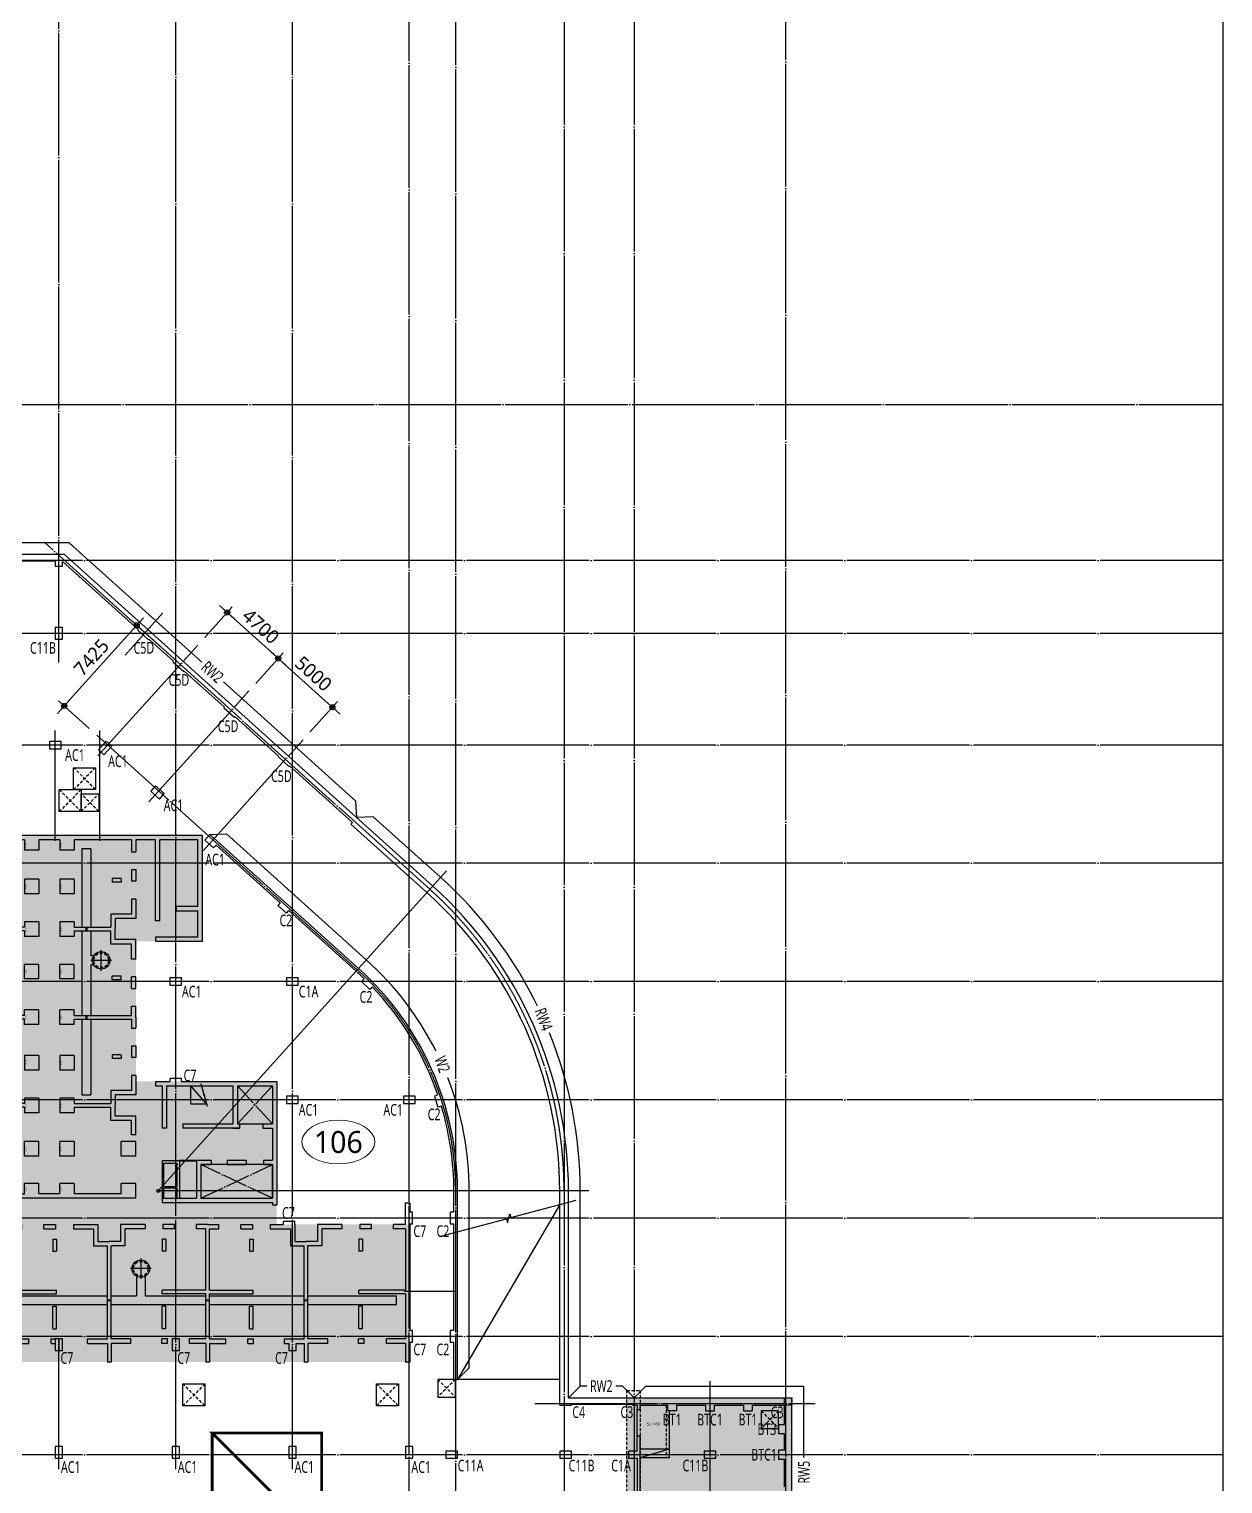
# Model space of a CAD drawing. Header units: millimetres. Extents: x 327808 to 2562540, y -728300 to 402793.
# Drawn here: x 1526759 to 1608530, y -603751 to -504115 of the extents above; entities that cross this region are included whole.
import ezdxf
from ezdxf.enums import TextEntityAlignment as Align
from ezdxf.xclip import XClip

# ---------------------------------------------------------------- set-up
doc = ezdxf.new("R2010")
doc.units = ezdxf.units.MM
doc.header["$LTSCALE"] = 140
doc.header["$XCLIPFRAME"] = 0
for name, pattern in [('XS-지하주차장$0$CEN', [62, 60, -1, 0, -1]), ('XS-지하주차장$0$DDOT', [14, 12, -1, 0, -1]), ('XS-지하주차장$0$HID', [2.3, 1.5, -0.8])]:
    doc.linetypes.add(name, pattern=pattern)
doc.layers.get('Defpoints').update_dxf_attribs({"color": 145})
for name, color, linetype in [('252', 252, 'Continuous'), ('254', 254, 'Continuous'), ('CEN-P', 14, 'Continuous'), ('DIM', 7, 'Continuous'), ('LEADER', 7, 'Continuous'), ('NAME-C', 1, 'Continuous'), ('NAME-W', 2, 'Continuous'), ('XS-지하주차장$0$252', 252, 'Continuous'), ('XS-지하주차장$0$C3', 145, 'Continuous'), ('XS-지하주차장$0$CEN-P', 14, 'XS-지하주차장$0$CEN'), ('XS-지하주차장$0$COL', 2, 'Continuous'), ('XS-지하주차장$0$EL4', 4, 'Continuous'), ('XS-지하주차장$0$EL7', 7, 'Continuous'), ('XS-지하주차장$0$FP-CORE', 8, 'Continuous'), ('XS-지하주차장$0$OPEN', 9, 'XS-지하주차장$0$DDOT'), ('XS-지하주차장$0$RAMP', 7, 'Continuous'), ('XS-지하주차장$0$STEEL', 9, 'Continuous'), ('XS-지하주차장$0$W1', 2, 'Continuous'), ('XS-지하주차장$0$W2', 9, 'Continuous'), ('XS-지하주차장$0$기초꺽임', 4, 'XS-지하주차장$0$HID'), ('XS-지하주차장$0$집수정', 21, 'Continuous'), ('XS-지하주차장$0$집수정-영구', 1, 'Continuous'), ('XS-지하주차장$0$집수정-우수', 6, 'Continuous'), ('XS-지하주차장$0$집수정-주동', 21, 'Continuous'), ('XS-지하주차장$0$트렌치-주동', 21, 'Continuous')]:
    doc.layers.add(name, color=color, linetype=linetype)
doc.layers.add('TEXT', color=3, linetype='Continuous', lineweight=9)
doc.layers.add('XS-지하주차장$0$DEFPOINT', color=144, linetype='Continuous', plot=False)
doc.styles.add('XS-지하주차장$0$맑은고딕', font='malgun.ttf')
doc.styles.add('맑은고딕', font='malgun.ttf')
doc.dimstyles.new('DIM_350', dxfattribs={"dimscale": 350, "dimtxt": 2.7, "dimasz": 1, "dimexe": 1.5, "dimexo": 2, "dimgap": 1, "dimtad": 1, "dimdec": 0, "dimzin": 0, "dimdsep": 46, "dimtxsty": '맑은고딕', "dimblk1": 'DIMDOT', "dimblk2": 'DIMDOT', "dimsah": 1, "dimcen": 0.09, "dimdle": 2, "dimclrd": 7, "dimclre": 7, "dimclrt": 3, "dimadec": 0, "dimazin": 0, "dimtfac": 1, "dimtdec": 0, "dimtix": 1, "dimtmove": 2, "dimatfit": 3, "dimldrblk": 'DIMDOT', "dimfxl": 2, "dimtolj": 1, "dimtzin": 0, "dimarcsym": 0})

# ---------------------------------------------------------------- blocks, each defined once
blk = doc.blocks.new('XS-지하주차장$0$집수정-주동')
at = {"layer": 'XS-지하주차장$0$집수정-주동'}
for p, q in [((707, 0), (-707, 0)), ((0, 707), (0, -707))]:
    blk.add_line(p, q, dxfattribs=at)
blk.add_circle((0, 0), 600, dxfattribs=at)
at = {"layer": 'XS-지하주차장$0$집수정-주동', "linetype": 'XS-지하주차장$0$HID'}
blk.add_circle((0, 0), 500, dxfattribs=at)
blk = doc.blocks.new('XS-지하주차장$0$B2-6')
at = {"layer": 'XS-지하주차장$0$EL7'}
for p, q in [((19735, 16050), (19735, 17620)), ((22535, 17675), (22535, 16485)), ((22535, 15165), (22535, 14075))]:
    blk.add_line(p, q, dxfattribs=at)
at = {"layer": 'XS-지하주차장$0$FP-CORE'}
for p, q in [((18368, 13755), (17135, 12680)), ((18368, 12680), (18368, 13755)), ((18368, 12680), (17135, 12680))]:
    blk.add_line(p, q, dxfattribs=at)
blk.add_lwpolyline([(16979, 13383), (17727, 13584), (17739, 13540), (17764, 13640), (17775, 13596), (18524, 13797)], dxfattribs=at)
at = {"layer": 'XS-지하주차장$0$OPEN'}
for p, q in [((19735, 18275), (17135, 15875)), ((17135, 18275), (19735, 15875)), ((24835, 18275), (22535, 13375)), ((24835, 13375), (22535, 18275))]:
    blk.add_line(p, q, dxfattribs=at)
at = {"layer": 'XS-지하주차장$0$STEEL'}
for p, q in [((22235, 11910), (22235, 13075)), ((22265, 11910), (22265, 13075)), ((22265, 11910), (22235, 11910))]:
    blk.add_line(p, q, dxfattribs=at)
at = {"layer": 'XS-지하주차장$0$W1'}
for p, q in [((25145, 27680), (25800, 27680)), ((25145, 27380), (25145, 27680)), ((26635, 27380), (25145, 27380)), ((26600, 27680), (33900, 27680)), ((26635, 27380), (26635, 26565)), ((26935, 27380), (26935, 26565)), ((26935, 27380), (31130, 27380)), ((31130, 27380), (31130, 24200)), ((31380, 27380), (31380, 24200)), ((31380, 27380), (34475, 27380)), ((34475, 27380), (34475, 26080)), ((34700, 27680), (36060, 27680)), ((34775, 27380), (34775, 26080)), ((34775, 27380), (36060, 27380)), ((36060, 27680), (36060, 27380)), ((26935, 26565), (26635, 26565)), ((34775, 26080), (34475, 26080)), ((26935, 25055), (26635, 25055)), ((26635, 25055), (26635, 24255)), ((26935, 25055), (26935, 24255)), ((26635, 24255), (26935, 24255)), ((27635, 24450), (28465, 24450)), ((27635, 24450), (27635, 24200)), ((27635, 24200), (28465, 24200)), ((28465, 24450), (28465, 24200)), ((31380, 24200), (31130, 24200)), ((33775, 24450), (32240, 24450)), ((32240, 24450), (32240, 24200)), ((33775, 24200), (32240, 24200)), ((33775, 24450), (33775, 24200)), ((34475, 24570), (34475, 24170)), ((34775, 24570), (34475, 24570)), ((34775, 24170), (34475, 24170)), ((34775, 24570), (34775, 24170)), ((26635, 23035), (26935, 23035)), ((26635, 23035), (26635, 21355)), ((26935, 23035), (26935, 21655)), ((34475, 22060), (34475, 20705)), ((34775, 22060), (34475, 22060)), ((34775, 22060), (34775, 20705)), ((26635, 21355), (27795, 21355)), ((26935, 21655), (28095, 21655)), ((27795, 21355), (27795, 20580)), ((28095, 21655), (28095, 20705)), ((27795, 19805), (27795, 20580)), ((34475, 20705), (28095, 20705)), ((34475, 20455), (28095, 20455)), ((28095, 19505), (28095, 20455)), ((34475, 19100), (34475, 20455)), ((34775, 20705), (36060, 20705)), ((34775, 19900), (34775, 20455)), ((34775, 20455), (36060, 20455)), ((36060, 20705), (36060, 20455)), ((26635, 19805), (27795, 19805)), ((26635, 18125), (26635, 19005)), ((26935, 18125), (26935, 19505)), ((26935, 19505), (28095, 19505)), ((34775, 19100), (34475, 19100)), ((34775, 19100), (34775, 19400)), ((16835, 18575), (25285, 18575)), ((16835, 12050), (16835, 18575)), ((17135, 15875), (17135, 18275)), ((17135, 18275), (19735, 18275)), ((19735, 17620), (19735, 18275)), ((20035, 18275), (22235, 18275)), ((20035, 17620), (20035, 18275)), ((22235, 17675), (22235, 18275)), ((22535, 18275), (24835, 18275)), ((22535, 17675), (22535, 18275)), ((24835, 13375), (24835, 18275)), ((25135, 10725), (25135, 18275)), ((25135, 18275), (25285, 18275)), ((25285, 18275), (25285, 18575)), ((26635, 18125), (26935, 18125)), ((19735, 17620), (20035, 17620)), ((22235, 17675), (22535, 17675)), ((27635, 16960), (28465, 16960)), ((27635, 16710), (27635, 16960)), ((28465, 16710), (28465, 16960)), ((31130, 13965), (31130, 16960)), ((31380, 16960), (31130, 16960)), ((31380, 13965), (31380, 16960)), ((33775, 16960), (32240, 16960)), ((32240, 16710), (32240, 16960)), ((33775, 16710), (33775, 16960)), ((34475, 16590), (34475, 16990)), ((34775, 16990), (34475, 16990)), ((34775, 16590), (34775, 16990)), ((19735, 15875), (19735, 16050)), ((20035, 16050), (19735, 16050)), ((20035, 16050), (20035, 12135)), ((20035, 15575), (20035, 16050)), ((22235, 15165), (22235, 16485)), ((22235, 16485), (22535, 16485)), ((22535, 15165), (22535, 16485)), ((26635, 16905), (26935, 16905)), ((26635, 16105), (26635, 16905)), ((26935, 16105), (26635, 16105)), ((26935, 16105), (26935, 16905)), ((27635, 16710), (28465, 16710)), ((33775, 16710), (32240, 16710)), ((34775, 16590), (34475, 16590)), ((17135, 15875), (19735, 15875)), ((17135, 11025), (17135, 15575)), ((17135, 15575), (19735, 15575)), ((19735, 12135), (19735, 15575)), ((22235, 15165), (22535, 15165)), ((34775, 15080), (34475, 15080)), ((34475, 13965), (34475, 15080)), ((34775, 13965), (34775, 15080)), ((22235, 13075), (22235, 14075)), ((22235, 14075), (22535, 14075)), ((22535, 13375), (22535, 14075)), ((26935, 14595), (26635, 14595)), ((26635, 13840), (26635, 14595)), ((26935, 13965), (26935, 14595)), ((31130, 13965), (26935, 13965)), ((34475, 13965), (31380, 13965)), ((34775, 13965), (36060, 13965)), ((36060, 13965), (36060, 13715)), ((7250, 13475), (0, 13475)), ((0, 13475), (0, 0)), ((300, 13175), (300, 10575)), ((4850, 13175), (300, 13175)), ((4850, 13175), (4850, 11685)), ((6950, 13175), (5150, 13175)), ((5150, 11685), (5150, 13175)), ((6950, 13175), (6950, 10275)), ((7250, 13475), (7250, 10275)), ((22235, 13075), (24835, 13075)), ((22535, 13375), (24835, 13375)), ((24835, 10725), (24835, 13075)), ((26635, 13840), (26635, 13085)), ((26935, 13085), (26635, 13085)), ((31130, 13715), (26935, 13715)), ((26935, 13715), (26935, 13085)), ((31130, 13715), (31130, 10720)), ((34475, 13715), (31380, 13715)), ((31380, 13715), (31380, 10720)), ((34475, 13715), (34475, 12600)), ((34775, 13715), (34775, 12600)), ((34775, 13715), (36060, 13715)), ((19735, 12135), (20035, 12135)), ((34775, 12600), (34475, 12600)), ((4850, 11685), (5150, 11685)), ((16835, 10275), (16835, 11250)), ((17135, 11025), (20035, 11025)), ((20035, 11025), (20035, 10725)), ((26935, 11575), (26635, 11575)), ((26635, 11575), (26635, 10775)), ((26935, 11575), (26935, 10775)), ((27635, 10970), (28465, 10970)), ((27635, 10970), (27635, 10720)), ((28465, 10970), (28465, 10720)), ((33775, 10970), (32240, 10970)), ((32240, 10970), (32240, 10720)), ((33775, 10970), (33775, 10720)), ((34475, 11090), (34475, 10690)), ((34775, 11090), (34475, 11090)), ((34775, 11090), (34775, 10690)), ((5840, 10575), (300, 10575)), ((5840, 10275), (300, 10275)), ((300, 10275), (300, 8925)), ((5840, 10575), (5840, 10275)), ((6950, 10275), (7250, 10275)), ((16835, 10275), (17135, 10275)), ((17135, 10275), (17135, 10725)), ((17135, 10725), (20035, 10725)), ((24835, 10725), (25135, 10725)), ((26635, 10775), (26935, 10775)), ((27635, 10720), (28465, 10720)), ((31380, 10720), (31130, 10720)), ((33775, 10720), (32240, 10720)), ((34775, 10690), (34475, 10690)), ((26635, 9555), (26935, 9555)), ((26635, 9555), (26635, 7875)), ((26935, 9555), (26935, 8175)), ((300, 8925), (1115, 8925)), ((300, 8625), (1115, 8625)), ((300, 8625), (300, 4705)), ((1115, 8625), (1115, 8925)), ((2325, 8625), (2325, 8925)), ((2325, 8925), (3125, 8925)), ((2325, 8625), (3125, 8625)), ((3125, 8925), (3125, 8625)), ((4345, 8925), (4345, 8625)), ((4345, 8925), (5675, 8925)), ((4345, 8625), (5375, 8625)), ((5375, 8625), (5375, 7205)), ((5675, 8925), (5675, 7505)), ((8455, 8925), (7125, 8925)), ((7125, 8925), (7125, 7505)), ((8455, 8625), (7425, 8625)), ((7425, 8625), (7425, 7205)), ((8455, 8925), (8455, 8625)), ((9675, 8925), (9675, 8625)), ((10475, 8925), (9675, 8925)), ((10475, 8625), (9675, 8625)), ((10475, 8625), (10475, 8925)), ((11685, 8625), (11685, 8925)), ((12440, 8925), (11685, 8925)), ((12315, 8625), (11685, 8625)), ((12315, 4705), (12315, 8625)), ((12440, 8925), (13195, 8925)), ((12565, 4705), (12565, 8625)), ((12565, 8625), (13195, 8625)), ((13195, 8625), (13195, 8925)), ((14405, 8625), (14405, 8925)), ((14405, 8925), (15205, 8925)), ((14405, 8625), (15205, 8625)), ((15205, 8925), (15205, 8625)), ((16425, 8925), (16425, 8625)), ((16425, 8925), (17755, 8925)), ((16425, 8625), (17455, 8625)), ((17455, 8625), (17455, 7205)), ((17755, 8925), (17755, 7505)), ((20500, 8925), (19205, 8925)), ((19205, 8925), (19205, 7505)), ((20500, 8625), (19505, 8625)), ((19505, 8625), (19505, 7205)), ((20500, 8925), (20500, 8625)), ((21950, 8925), (20950, 8925)), ((20950, 8925), (20950, 7925)), ((21950, 8925), (21950, 7925)), ((24835, 8925), (23835, 8925)), ((23835, 8925), (23835, 7925)), ((24835, 8925), (24835, 0)), ((26935, 8175), (28095, 8175)), ((28095, 8175), (28095, 7225)), ((34475, 8580), (34475, 7225)), ((34775, 8580), (34475, 8580)), ((34775, 8580), (34775, 7225)), ((2930, 7925), (2930, 7295)), ((2930, 7925), (3180, 7925)), ((2930, 7295), (3180, 7295)), ((3180, 7925), (3180, 7295)), ((5375, 7205), (6275, 7205)), ((5675, 7505), (6400, 7505)), ((6275, 4705), (6275, 7205)), ((7125, 7505), (6400, 7505)), ((6525, 4705), (6525, 7205)), ((7425, 7205), (6525, 7205)), ((9620, 7925), (9620, 7295)), ((9870, 7925), (9620, 7925)), ((9870, 7295), (9620, 7295)), ((9870, 7925), (9870, 7295)), ((15010, 7925), (15010, 7295)), ((15010, 7925), (15260, 7925)), ((15010, 7295), (15260, 7295)), ((15260, 7925), (15260, 7295)), ((17455, 7205), (18355, 7205)), ((17755, 7505), (18480, 7505)), ((18355, 4705), (18355, 7205)), ((19205, 7505), (18480, 7505)), ((19505, 7205), (18605, 7205)), ((18605, 4705), (18605, 7205)), ((21950, 7925), (20950, 7925)), ((24535, 7925), (23835, 7925)), ((24535, 7925), (24535, 4705)), ((26635, 7875), (27795, 7875)), ((27795, 7875), (27795, 7100)), ((27795, 6325), (27795, 7100)), ((34475, 7225), (28095, 7225)), ((34475, 6975), (28095, 6975)), ((28095, 6025), (28095, 6975)), ((34475, 5620), (34475, 6975)), ((34775, 7225), (36060, 7225)), ((34775, 5620), (34775, 6975)), ((34775, 6975), (36060, 6975)), ((36060, 7225), (36060, 6975)), ((26635, 4645), (26635, 6325)), ((26635, 6325), (27795, 6325)), ((26935, 4645), (26935, 6025)), ((26935, 6025), (28095, 6025)), ((34775, 5620), (34475, 5620)), ((300, 4705), (1000, 4705)), ((1000, 4705), (1000, 3705)), ((2980, 4705), (3980, 4705)), ((2980, 4705), (2980, 3705)), ((3980, 4705), (3980, 3705)), ((5900, 4705), (6275, 4705)), ((5900, 4705), (5900, 3705)), ((6525, 4705), (6900, 4705)), ((6900, 4705), (6900, 3705)), ((9820, 4705), (8820, 4705)), ((8820, 4705), (8820, 3705)), ((9820, 4705), (9820, 3705)), ((12315, 4705), (11940, 4705)), ((11940, 4705), (11940, 3705)), ((12940, 4705), (12565, 4705)), ((12940, 4705), (12940, 3705)), ((15060, 4705), (16060, 4705)), ((15060, 4705), (15060, 3705)), ((16060, 4705), (16060, 3705)), ((17980, 4705), (18355, 4705)), ((17980, 4705), (17980, 3705)), ((18605, 4705), (18980, 4705)), ((18980, 4705), (18980, 3705)), ((20950, 4705), (21950, 4705)), ((20950, 4705), (20950, 3705)), ((21950, 4705), (21950, 3705)), ((23835, 4705), (24535, 4705)), ((23835, 4705), (23835, 3705)), ((26635, 4645), (26935, 4645)), ((300, 3705), (300, 2285)), ((300, 3705), (1000, 3705)), ((2980, 3705), (3980, 3705)), ((5900, 3705), (6900, 3705)), ((9820, 3705), (8820, 3705)), ((12940, 3705), (11940, 3705)), ((15060, 3705), (16060, 3705)), ((17980, 3705), (18980, 3705)), ((21950, 3705), (20950, 3705)), ((24535, 3705), (23835, 3705)), ((24535, 3705), (24535, 2285)), ((26635, 3425), (26935, 3425)), ((26635, 2625), (26635, 3425)), ((26935, 2625), (26935, 3425)), ((27635, 3480), (28465, 3480)), ((27635, 3230), (27635, 3480)), ((27635, 3230), (28465, 3230)), ((28465, 3230), (28465, 3480)), ((31130, 300), (31130, 3480)), ((31380, 3480), (31130, 3480)), ((31380, 300), (31380, 3480)), ((33775, 3480), (32240, 3480)), ((32240, 3230), (32240, 3480)), ((33775, 3230), (32240, 3230)), ((33775, 3230), (33775, 3480)), ((34475, 3110), (34475, 3400)), ((34775, 3110), (34475, 3110)), ((34775, 3110), (34775, 3400)), ((300, 2285), (1000, 2285)), ((1000, 2285), (1000, 1285)), ((2980, 2285), (3980, 2285)), ((2980, 2285), (2980, 1285)), ((3980, 2285), (3980, 1285)), ((5900, 2285), (6900, 2285)), ((5900, 2285), (5900, 1285)), ((6900, 2285), (6900, 1285)), ((9820, 2285), (8820, 2285)), ((8820, 2285), (8820, 1285)), ((9820, 2285), (9820, 1285)), ((12940, 2285), (11940, 2285)), ((11940, 2285), (11940, 1285)), ((12940, 2285), (12940, 1285)), ((15060, 2285), (16060, 2285)), ((15060, 2285), (15060, 1285)), ((16060, 2285), (16060, 1285)), ((17980, 2285), (18980, 2285)), ((17980, 2285), (17980, 1285)), ((18980, 2285), (18980, 1285)), ((21950, 2285), (20950, 2285)), ((20950, 2285), (20950, 1285)), ((21950, 2285), (21950, 1285)), ((23835, 2285), (23835, 1285)), ((24535, 2285), (23835, 2285)), ((26935, 2625), (26635, 2625)), ((300, 1285), (300, 0)), ((300, 1285), (1000, 1285)), ((2980, 1285), (3980, 1285)), ((5900, 1285), (6275, 1285)), ((6275, 1285), (6275, 0)), ((6525, 1285), (6525, 0)), ((6525, 1285), (6900, 1285)), ((9820, 1285), (8820, 1285)), ((12315, 1285), (11940, 1285)), ((12315, 1285), (12315, 0)), ((12565, 1285), (12565, 0)), ((12940, 1285), (12565, 1285)), ((15060, 1285), (16060, 1285)), ((17980, 1285), (18355, 1285)), ((18355, 1285), (18355, 0)), ((18605, 1285), (18605, 0)), ((18605, 1285), (18980, 1285)), ((21950, 1285), (20950, 1285)), ((24535, 1285), (23835, 1285)), ((24535, 0), (24535, 1285)), ((26935, 1115), (26635, 1115)), ((26635, 0), (26635, 1115)), ((26935, 300), (26935, 1115)), ((34775, 1600), (34475, 1600)), ((34475, 300), (34475, 1600)), ((34775, 300), (34775, 1600)), ((0, 0), (300, 0)), ((26935, 300), (31130, 300)), ((31380, 300), (34475, 300)), ((34775, 300), (36060, 300)), ((36060, 0), (36060, 300)), ((6275, 0), (6525, 0)), ((12565, 0), (12315, 0)), ((18355, 0), (18605, 0)), ((24835, 0), (24535, 0)), ((26635, 0), (33750, 0)), ((34550, 0), (36060, 0))]:
    blk.add_line(p, q, dxfattribs=at)
at = {"layer": 'XS-지하주차장$0$W2'}
for p, q in [((22250, 11910), (24835, 11910)), ((22250, 10740), (22250, 11910)), ((22440, 11720), (24040, 11720)), ((22440, 10830), (22440, 11720)), ((24040, 10830), (24040, 11720)), ((24130, 11720), (24835, 11720)), ((24130, 10830), (24130, 11720)), ((24835, 10740), (22250, 10740)), ((24040, 10830), (22440, 10830)), ((24835, 10830), (24130, 10830))]:
    blk.add_line(p, q, dxfattribs=at)
at = {"layer": 'XS-지하주차장$0$트렌치-주동'}
for p, q in [((31510, 20705), (31510, 26780)), ((32110, 26780), (31510, 26780)), ((32110, 20705), (32110, 26780)), ((31510, 13965), (31510, 20455)), ((32110, 13965), (32110, 20455)), ((31510, 9560), (31510, 13715)), ((32110, 7225), (32110, 13715)), ((30180, 9560), (31510, 9560)), ((30180, 8960), (31510, 8960)), ((31510, 7225), (31510, 8960)), ((31510, 900), (31510, 6975)), ((32110, 900), (32110, 6975)), ((8245, 6025), (8245, 5830)), ((8845, 6025), (8845, 5830)), ((900, 5830), (6275, 5830)), ((900, 5830), (900, 5230)), ((900, 5230), (6275, 5230)), ((6525, 5830), (8245, 5830)), ((6525, 5230), (12315, 5230)), ((8845, 5830), (12315, 5830)), ((12565, 5830), (17755, 5830)), ((12565, 5230), (17755, 5230)), ((17755, 5230), (17755, 5830)), ((32110, 900), (31510, 900))]:
    blk.add_line(p, q, dxfattribs=at)
at = {"layer": 'XS-지하주차장$0$트렌치-주동', "linetype": 'XS-지하주차장$0$HID'}
for p, q in [((31785, 20455), (31785, 20705)), ((31835, 20455), (31835, 20705)), ((31785, 13715), (31785, 13965)), ((31835, 13715), (31835, 13965)), ((31785, 6975), (31785, 7225)), ((31835, 6975), (31835, 7225)), ((6275, 5555), (6525, 5555)), ((6275, 5505), (6525, 5505)), ((12315, 5555), (12565, 5555)), ((12315, 5505), (12565, 5505))]:
    blk.add_line(p, q, dxfattribs=at)
at = {"layer": 'XS-지하주차장$0$집수정-주동', "rotation": 90}
blk.add_blockref('XS-지하주차장$0$집수정-주동', (29660, 9260), dxfattribs=at)
at = {"layer": 'XS-지하주차장$0$집수정-주동'}
blk.add_blockref('XS-지하주차장$0$집수정-주동', (8545, 6545), dxfattribs=at)
at = {"layer": 'XS-지하주차장$0$DEFPOINT', "color": 2, "style": 'XS-지하주차장$0$맑은고딕', "width": 0.8}
for p in [(21450, 8025), (24235, 8025), (650, 3805), (3480, 3805), (6400, 3805), (9320, 3805), (12440, 3805), (15560, 3805), (18480, 3805), (21450, 3805), (24185, 3805), (650, 1385), (3480, 1385), (6400, 1385), (9320, 1385), (12440, 1385), (15508, 1385), (18480, 1385), (21450, 1385), (24185, 1385)]:
    blk.add_text('1000X1000', height=50, dxfattribs=at).set_placement(p, align=Align.MIDDLE_CENTER)
blk = doc.blocks.new('XS-지하주차장$0$집수정-1.2x1.2')
at = {"layer": 'XS-지하주차장$0$집수정'}
for p, q in [((0, 0), (0, 1200)), ((0, 1200), (1200, 1200)), ((1200, 1200), (1200, 0)), ((1200, 0), (0, 0))]:
    blk.add_line(p, q, dxfattribs=at)
at = {"layer": 'XS-지하주차장$0$집수정', "linetype": 'XS-지하주차장$0$HID'}
for p, q in [((0, 0), (1200, 1200)), ((0, 1200), (1200, 0))]:
    blk.add_line(p, q, dxfattribs=at)
blk = doc.blocks.new('XS-지하주차장$0$집수정-1.5x1.5-영구')
at = {"layer": 'XS-지하주차장$0$집수정-영구', "linetype": 'XS-지하주차장$0$HID'}
for p, q in [((1500, 0), (0, 1500)), ((0, 0), (1500, 1500))]:
    blk.add_line(p, q, dxfattribs=at)
at = {"layer": 'XS-지하주차장$0$집수정-영구'}
blk.add_lwpolyline([(0, 0), (0, 1500), (1500, 1500), (1500, 0)], close=True, dxfattribs=at)
blk = doc.blocks.new('XS-지하주차장')
at = {"layer": 'XS-지하주차장$0$252'}
for points in [[(269365, 129950), (269460, 129950), (269365, 129550), (269460, 129550)], [(269565, 129550), (269365, 129550), (269565, 126330), (269365, 126330)]]:
    blk.add_solid(points, dxfattribs=at)
at = {"layer": 'XS-지하주차장$0$C3', "linetype": 'XS-지하주차장$0$HID', "ltscale": 0.5}
blk.add_lwpolyline([(277460, 130450), (277960, 130450), (277960, 129950), (277460, 129950)], close=True, dxfattribs=at)
at = {"layer": 'XS-지하주차장$0$CEN-P'}
for p, q in [((227760, 180800), (227760, 243390)), ((235760, 125550), (235760, 243390)), ((243760, 125550), (243760, 243390)), ((251760, 48390), (251760, 243390)), ((254940, 117560), (254940, 243390)), ((262365, 243390), (262365, 117560)), ((267165, 243390), (267165, 117925)), ((277560, 117925), (277560, 243390)), ((180215, 198475), (307490, 198475)), ((253167, 165274), (226776, 189037)), ((307490, 187800), (202760, 187800)), ((232290, 181314), (234866, 184175)), ((307490, 182800), (83510, 182800)), ((230437, 174403), (237279, 182002)), ((233930, 171259), (240772, 178857)), ((248199, 159757), (230353, 175825)), ((237646, 167913), (244487, 175512)), ((307490, 175150), (83510, 175150)), ((307490, 167050), (184860, 167050)), ((307490, 158950), (83510, 158950)), ((307490, 150850), (83510, 150850)), ((307490, 142750), (83510, 142750)), ((251430, 137750), (254940, 137750)), ((307490, 134650), (83510, 134650)), ((227760, 125550), (227760, 134390)), ((272360, 117925), (272360, 131575)), ((260365, 130050), (279560, 130050)), ((307490, 126550), (83510, 126550))]:
    blk.add_line(p, q, dxfattribs=at)
at = {"layer": 'XS-지하주차장$0$CEN-P', "color": 181}
for p, q in [((227510, 168590), (227510, 176150)), ((230560, 168590), (230560, 176150))]:
    blk.add_line(p, q, dxfattribs=at)
at = {"layer": 'XS-지하주차장$0$CEN-P'}
for radius in [27800, 20375]:
    blk.add_arc((234565, 144615), radius, 0, 48, dxfattribs=at)
at = {"layer": 'XS-지하주차장$0$COL'}
for p, q in [((228154, 188200), (204010, 188200)), ((227510, 187750), (220010, 187750)), ((227510, 187750), (227510, 187400)), ((227510, 187400), (228010, 187400)), ((233189, 183060), (228010, 187724)), ((228010, 187400), (228010, 187724)), ((253368, 165497), (228154, 188200)), ((233189, 183060), (233156, 183023)), ((233156, 183023), (233899, 182354)), ((233933, 182391), (233899, 182354)), ((235603, 180888), (233933, 182391)), ((235603, 180888), (235569, 180850)), ((235569, 180850), (236312, 180181)), ((236346, 180218), (236312, 180181)), ((239095, 177743), (236346, 180218)), ((239095, 177743), (239062, 177705)), ((239062, 177705), (239805, 177036)), ((239838, 177073), (239805, 177036)), ((242811, 174397), (239838, 177073)), ((242811, 174397), (242778, 174360)), ((242778, 174360), (243521, 173691)), ((243554, 173728), (243521, 173691)), ((247864, 169847), (243554, 173728)), ((247764, 169735), (247864, 169847)), ((252966, 165051), (247764, 169735)), ((238101, 169017), (237767, 168645)), ((237767, 168645), (238361, 168110)), ((248282, 159849), (238101, 169017)), ((238361, 168110), (238528, 168295)), ((242913, 164348), (238528, 168295)), ((248115, 159664), (243507, 163812)), ((248671, 159144), (248493, 158968)), ((248493, 158968), (249056, 158399)), ((249234, 158575), (249056, 158399)), ((253717, 151191), (253479, 151115)), ((253479, 151115), (253724, 150353)), ((253962, 150430), (253724, 150353)), ((254815, 143150), (254815, 144615)), ((255065, 131700), (255065, 144715)), ((262065, 129950), (262065, 144615)), ((262665, 130450), (262665, 144615)), ((251990, 143150), (251790, 143150)), ((251990, 142350), (251990, 143150)), ((254815, 143150), (254565, 143150)), ((254565, 143150), (254565, 142350)), ((251790, 142350), (251990, 142350)), ((254565, 142350), (254815, 142350)), ((254815, 135050), (254815, 142350)), ((251990, 135050), (251790, 135050)), ((251990, 134250), (251990, 135050)), ((254815, 135050), (254565, 135050)), ((254565, 135050), (254565, 134250)), ((228010, 134475), (227510, 134475)), ((227510, 134175), (227510, 133675)), ((227510, 133675), (228010, 133675)), ((228010, 133675), (228010, 134475)), ((243510, 134175), (243510, 133675)), ((243510, 133675), (244010, 133675)), ((244010, 133675), (244010, 134175)), ((251790, 134250), (251990, 134250)), ((254565, 134250), (254815, 134250)), ((254815, 131700), (254815, 134250)), ((254815, 131700), (255065, 131700)), ((262065, 129950), (262865, 129950)), ((262665, 130450), (277960, 130450)), ((262865, 130000), (267065, 130000)), ((262865, 129950), (262865, 130000)), ((267065, 130000), (267065, 129950)), ((267065, 129950), (267365, 129950)), ((267365, 129950), (267365, 129650)), ((267365, 129650), (267565, 129650)), ((267565, 129950), (269460, 129950)), ((267565, 129650), (267565, 129950)), ((269460, 129550), (269460, 129950)), ((270060, 129550), (269460, 129550)), ((270060, 129950), (272060, 129950)), ((270060, 129950), (270060, 129550)), ((272060, 129950), (272060, 129550)), ((272060, 129550), (272660, 129550)), ((272660, 129950), (274660, 129950)), ((272660, 129550), (272660, 129950)), ((274660, 129950), (274660, 129550)), ((274660, 129550), (275260, 129550)), ((275260, 129950), (277460, 129950)), ((275260, 129550), (275260, 129950)), ((277460, 128600), (277460, 129950)), ((277960, 118800), (277960, 130450)), ((277060, 128600), (277060, 128000)), ((277460, 128600), (277060, 128600)), ((267365, 127840), (267565, 127840)), ((267365, 126800), (267365, 127840)), ((267565, 119100), (267565, 127840)), ((277060, 128000), (277460, 128000)), ((277460, 126850), (277460, 128000)), ((267365, 126800), (266765, 126800)), ((266765, 126800), (266765, 126300)), ((277060, 126850), (277060, 126250)), ((277460, 126850), (277060, 126850)), ((266765, 126300), (267365, 126300)), ((267365, 126300), (267365, 119300)), ((277060, 126250), (277460, 126250)), ((277460, 124350), (277460, 126250))]:
    blk.add_line(p, q, dxfattribs=at)
for points in [[(228010, 183200), (227510, 183200), (227510, 182400), (228010, 182400)], [(227110, 175400), (227110, 174900), (227910, 174900), (227910, 175400)], [(231376, 175072), (231004, 175407), (230469, 174812), (230840, 174478)], [(234385, 172362), (234051, 171991), (234645, 171455), (234980, 171827)], [(235360, 159200), (235360, 158700), (236160, 158700), (236160, 159200)], [(243360, 159200), (243360, 158700), (244160, 158700), (244160, 159200)], [(243360, 151100), (243360, 150600), (244160, 150600), (244160, 151100)], [(251360, 151100), (251360, 150600), (252160, 150600), (252160, 151100)], [(236010, 134475), (235510, 134475), (235510, 133675), (236010, 133675)], [(228010, 127100), (227510, 127100), (227510, 126300), (228010, 126300)], [(236010, 127100), (235510, 127100), (235510, 126300), (236010, 126300)], [(244010, 127100), (243510, 127100), (243510, 126300), (244010, 126300)], [(252010, 127100), (251510, 127100), (251510, 126300), (252010, 126300)], [(254265, 126800), (254265, 126300), (255065, 126300), (255065, 126800)], [(262065, 126800), (262065, 126300), (262865, 126300), (262865, 126800)], [(271960, 126800), (271960, 126300), (272760, 126300), (272760, 126800)]]:
    blk.add_lwpolyline(points, close=True, dxfattribs=at)
for points in [[(242913, 164348), (242746, 164162), (243340, 163627), (243507, 163812)], [(236160, 152115), (236160, 152315), (235360, 152315), (235360, 152115)], [(243915, 142315), (243915, 142515), (243115, 142515), (243115, 142315)]]:
    blk.add_lwpolyline(points, dxfattribs=at)
for radius, start, end in [(28100, 0, 48), (27500, 0, 48), (20250, 45.84503, 48), (20500, 0, 48), (20250, 18.95092, 43.58135), (20250, 0, 16.68723)]:
    blk.add_arc((234565, 144615), radius, start, end, dxfattribs=at)
at = {"layer": 'XS-지하주차장$0$DEFPOINT'}
for p, q in [((234565, 144615), (254304, 166538)), ((264065, 144615), (234565, 144615))]:
    blk.add_line(p, q, dxfattribs=at)
blk.add_lwpolyline([(83510, 48390), (83510, 243390), (307490, 243390), (307490, 48390)], close=True, dxfattribs=at)
blk.add_circle((234565, 144615), 100, dxfattribs=at)
at = {"layer": 'XS-지하주차장$0$EL4'}
for p, q in [((267365, 127840), (267365, 129650)), ((269565, 129550), (269565, 126330)), ((269565, 126930), (267565, 126930)), ((269565, 126930), (267565, 126330)), ((269565, 126330), (267565, 126330))]:
    blk.add_line(p, q, dxfattribs=at)
at = {"layer": 'XS-지하주차장$0$EL4', "linetype": 'XS-지하주차장$0$HID'}
blk.add_line((269365, 129950), (269365, 126330), dxfattribs=at)
at = {"layer": 'XS-지하주차장$0$RAMP'}
for p in [(262065, 143688), (262065, 131700)]:
    blk.add_line(p, (255065, 131700), dxfattribs=at)
blk.add_lwpolyline([(253929, 141508), (258420, 142711), (258490, 142450), (258640, 143050), (258710, 142789), (263201, 143992)], dxfattribs=at)
at = {"layer": 'XS-지하주차장$0$기초꺽임'}
blk.add_lwpolyline([(267565, 130950), (267565, 119100), (275995, 119100), (275995, 118200), (266665, 118200), (266665, 130950), (267565, 130950)], dxfattribs=at)
at = {"layer": 'XS-지하주차장$0$집수정-우수', "linetype": 'XS-지하주차장$0$HID'}
for p, q in [((230265, 173600), (228765, 172100)), ((230265, 172100), (228765, 173600)), ((237760, 131400), (236260, 129900)), ((237760, 129900), (236260, 131400))]:
    blk.add_line(p, q, dxfattribs=at)
at = {"layer": 'XS-지하주차장$0$집수정-우수'}
for points in [[(230265, 172100), (228765, 172100), (228765, 173600), (230265, 173600)], [(237760, 129900), (236260, 129900), (236260, 131400), (237760, 131400)]]:
    blk.add_lwpolyline(points, close=True, dxfattribs=at)
at = {"layer": 'XS-지하주차장$0$W1', "rotation": 270}
blk.add_blockref('XS-지하주차장$0$B2-6', (224110, 168950), dxfattribs=at)
at = {"layer": 'XS-지하주차장$0$집수정', "rotation": 90.00000000000001}
blk.add_blockref('XS-지하주차장$0$집수정-1.2x1.2', (230485, 170600), dxfattribs=at)
at = {"layer": 'XS-지하주차장$0$집수정', "xscale": -1, "rotation": 90}
for p in [(254915, 131700), (277060, 129550)]:
    blk.add_blockref('XS-지하주차장$0$집수정-1.2x1.2', p, dxfattribs=at)
at = {"layer": 'XS-지하주차장$0$집수정-영구', "rotation": 180}
blk.add_blockref('XS-지하주차장$0$집수정-1.5x1.5-영구', (229285, 172100), dxfattribs=at)
at = {"layer": 'XS-지하주차장$0$집수정-영구'}
blk.add_blockref('XS-지하주차장$0$집수정-1.5x1.5-영구', (249515, 129900), dxfattribs=at)
at = {"layer": 'XS-지하주차장$0$DEFPOINT', "color": 2, "style": 'XS-지하주차장$0$맑은고딕'}
blk.add_text('SL+160', height=200, dxfattribs=at).set_placement((268479, 128653), align=Align.MIDDLE_CENTER)
blk = doc.blocks.new('DIMDOT')
at = {"layer": 'DIM', "linetype": 'Continuous'}
blk.add_line((-2, 0), (2, 0), dxfattribs=at)
for radius in [0.5, 0.25]:
    blk.add_circle((0, 0), radius, dxfattribs=at)
blk = doc.blocks.new('*D392')
at = {"layer": 'Defpoints', "color": 0, "transparency": 16777216}
for p in [(1538319, -546298), (1543819, -547213), (1541812, -549443)]:
    blk.add_point(p, dxfattribs=at)
at = {"layer": 'DIM', "color": 7, "lineweight": -2, "transparency": 16777216}
for p, q in [((1538787, -545778), (1540678, -543678)), ((1540586, -544303), (1543559, -546979)), ((1542280, -548923), (1544170, -546823))]:
    blk.add_line(p, q, dxfattribs=at)
at = {"layer": 'DIM', "color": 7, "lineweight": -2, "transparency": 16777216, "xscale": 350, "yscale": 350, "zscale": 350}
for p, rotation in [((1540326, -544068), 138.0000000040524), ((1543819, -547213), 318.0000000040524)]:
    blk.add_blockref('DIMDOT', p, dxfattribs=dict(at, rotation=rotation))
at = {"layer": 'DIM', "color": 3, "transparency": 16777216, "insert": (1542634, -545018), "char_height": 945, "attachment_point": 5, "rotation": 318, "style": '맑은고딕'}
blk.add_mtext('\\A1;4700', dxfattribs=at)
blk = doc.blocks.new('*D393')
at = {"layer": 'Defpoints', "color": 0, "transparency": 16777216}
for p in [(1543819, -547213), (1541812, -549443), (1545527, -552788)]:
    blk.add_point(p, dxfattribs=at)
at = {"layer": 'DIM', "color": 7, "lineweight": -2, "transparency": 16777216}
for p, q in [((1542280, -548923), (1544170, -546823)), ((1547275, -550325), (1544079, -547448)), ((1545996, -552268), (1547886, -550169))]:
    blk.add_line(p, q, dxfattribs=at)
at = {"layer": 'DIM', "color": 7, "lineweight": -2, "transparency": 16777216, "xscale": 350, "yscale": 350, "zscale": 350}
for p, rotation in [((1543819, -547213), 138.0000000040525), ((1547535, -550559), 318.0000000040524)]:
    blk.add_blockref('DIMDOT', p, dxfattribs=dict(at, rotation=rotation))
at = {"layer": 'DIM', "color": 3, "transparency": 16777216, "insert": (1546238, -548263), "char_height": 945, "attachment_point": 5, "rotation": 318, "style": '맑은고딕'}
blk.add_mtext('\\A1;5000', dxfattribs=at)
blk = doc.blocks.new('*D394')
at = {"layer": 'Defpoints', "color": 0, "transparency": 16777216}
for p in [(1536361, -546957), (1529163, -550468), (1531393, -552475)]:
    blk.add_point(p, dxfattribs=at)
at = {"layer": 'DIM', "color": 7, "lineweight": -2, "transparency": 16777216}
for p, q in [((1535841, -546489), (1533742, -544599)), ((1533898, -545210), (1529398, -550208)), ((1530873, -552007), (1528773, -550116))]:
    blk.add_line(p, q, dxfattribs=at)
at = {"layer": 'DIM', "color": 7, "lineweight": -2, "transparency": 16777216, "xscale": 350, "yscale": 350, "zscale": 350}
for p, rotation in [((1534132, -544950), 48.00000000405243), ((1529163, -550468), 228.0000000040524)]:
    blk.add_blockref('DIMDOT', p, dxfattribs=dict(at, rotation=rotation))
at = {"layer": 'DIM', "color": 3, "transparency": 16777216, "insert": (1531025, -547148), "char_height": 945, "attachment_point": 5, "rotation": 48, "style": '맑은고딕'}
blk.add_mtext('\\A1;7425', dxfattribs=at)

msp = doc.modelspace()

# ---------------------------------------------------------------- hatches: boundary and pattern name
at = {"layer": '252'}
h = msp.add_hatch(color=256, dxfattribs=at)
h.dxf.hatch_style = 1
h.paths.add_polyline_path([(1525150, -595410), (1552830, -595410), (1552830, -585985), (1543725, -585985), (1543725, -576185), (1534075, -576185), (1534075, -566600), (1538625, -566600), (1538625, -559350), (1525150, -559350)])
at = {"layer": '254'}
h = msp.add_hatch(color=256, dxfattribs=at)
h.dxf.hatch_style = 1
h.paths.add_polyline_path([(1579000, -597850), (1567705, -597850), (1567705, -609000), (1563405, -609000), (1563405, -610420), (1563355, -610420), (1563355, -632850), (1579035, -632850), (1579035, -617100), (1576535, -617100), (1576535, -609500), (1579000, -609500)])

# ---------------------------------------------------------------- linework, layer by layer
msp.add_lwpolyline([(1538525, -584185), (1543425, -584185), (1543425, -581885), (1538525, -581885)], close=True)
at = {"color": 1, "const_width": 200}
msp.add_lwpolyline([(1539301, -600265), (1539301, -607765), (1546801, -607765), (1546801, -600265), (1539301, -600265), (1546551, -607515)], dxfattribs=at)
at = {"layer": 'CEN-P'}
for points in [[(1528550, -594625), (1529050, -594625), (1529050, -593825), (1528550, -593825)], [(1528800, -594625), (1529050, -594625), (1529050, -593825), (1528800, -593825)]]:
    msp.add_lwpolyline(points, close=True, dxfattribs=at)
at = {"layer": 'LEADER'}
for p, q in [((1539141.1, -559283.4), (1540270.9, -559224.2)), ((1549857.5, -567856), (1540270.9, -559224.2)), ((1556905, -595800), (1556905, -583585)), ((1556905, -595800), (1556105, -596600)), ((1564505, -597050), (1563705, -597850))]:
    msp.add_line(p, q, dxfattribs=at)
for points in [[(1538580.4, -547475.3), (1529500.8, -539300), (1518675.4, -539300)], [(1549205.6, -558118.7), (1549146.3, -556988.9), (1540066.7, -548813.6)], [(1568205, -597850), (1567405, -597050), (1566955, -597050)], [(1568205, -597850), (1569005, -597050), (1579800, -597050), (1579800, -601948.8)]]:
    msp.add_lwpolyline(points, dxfattribs=at)
for points in [[(1561583.9, -571023.8, 0.0963641), (1554942.9, -562208.1), (1550335.4, -558059.5), (1549205.6, -558118.7)], [(1564955, -597050), (1564505, -597050), (1564505, -583685, 0.0963641), (1562397.4, -572850.9)]]:
    msp.add_lwpolyline(points, format="xyb", dxfattribs=at)
for start, end in [(26.690932, 48), (0, 21.309068)]:
    msp.add_arc((1535605, -583685), 21300, start, end, dxfattribs=at)
at = {"layer": 'TEXT'}
msp.add_ellipse((1547939.4, -580335), major_axis=(2500, 0), ratio=0.6, dxfattribs=at)

# ---------------------------------------------------------------- block references
ref = msp.add_blockref('XS-지하주차장', (1301040, -728300))
XClip(ref).set_block_clipping_path([(0, -0.0000000001), (1261500, 297000)])

# ---------------------------------------------------------------- texts
at = {"layer": 'NAME-C', "style": '맑은고딕', "width": 0.7}
for s, p in [('C11B', (1527707.7, -546495.3)), ('C5D', (1534622.1, -546492.9)), ('C5D', (1537020.6, -548693.2)), ('C5D', (1540389.5, -551857.6)), ('AC1', (1529900, -553832.9)), ('AC1', (1532844.8, -554255.2)), ('C5D', (1544038.3, -555277.5)), ('AC1', (1536649.8, -557277.6)), ('AC1', (1539501, -560990.3)), ('C2', (1544353.6, -565158.9)), ('AC1', (1537900, -570032.9)), ('C1A', (1545900, -570032.9)), ('C2', (1549835.3, -570399)), ('C7', (1537779.5, -575777.4)), ('AC1', (1545900, -578132.9)), ('AC1', (1551700, -578132.9)), ('C2', (1554503.1, -578444.9)), ('C7', (1544527.1, -585192.5)), ('C7', (1553523.1, -586442.4)), ('C2', (1555105, -586442.4)), ('C7', (1529350, -595125)), ('C7', (1537350, -595125)), ('C7', (1544050, -595125)), ('C7', (1553523.1, -594542.4)), ('C2', (1555105, -594542.4)), ('C4', (1564405, -598836)), ('C3', (1567705, -598836)), ('C3', (1578000, -598850)), ('BT1', (1570800, -599350)), ('BTC1', (1573400, -599350)), ('BT1', (1576000, -599350)), ('BT3', (1577300, -600000)), ('BTC1', (1577100, -601750)), ('AC1', (1529614.5, -602593.7)), ('AC1', (1537614.5, -602593.7)), ('AC1', (1545614.5, -602593.7)), ('AC1', (1553614.5, -602593.7)), ('C11A', (1556998.1, -602492.4)), ('C11B', (1564598.1, -602492.4)), ('C1A', (1567305, -602492.4)), ('C11B', (1572400, -602492.4))]:
    msp.add_text(s, height=800, dxfattribs=at).set_placement(p, align=Align.MIDDLE)
at = {"layer": 'NAME-W', "style": '맑은고딕', "width": 0.7}
for s, rotation, p in [('RW2', 318, (1539323.6, -548144.4)), ('RW4', 289.929436, (1562006.5, -571930.3)), ('W2', 289.929436, (1555063.5, -575021.5)), ('RW5', 90, (1579835, -602948.8))]:
    msp.add_text(s, height=800, rotation=rotation, dxfattribs=at).set_placement(p, align=Align.MIDDLE_CENTER)
at = {"layer": 'NAME-W', "color": 6, "style": '맑은고딕', "width": 0.7}
msp.add_text('RW2', height=800, dxfattribs=at).set_placement((1565955, -597050), align=Align.MIDDLE_CENTER)
at = {"layer": 'TEXT', "extrusion": (2.94245e-18, 9.64033e-08, 1), "style": '맑은고딕'}
msp.add_text('106', height=1500, rotation=0, dxfattribs=at).set_placement((1547938.2, -580335, -0.1), align=Align.MIDDLE_CENTER)

# ---------------------------------------------------------------- dimensions: what is measured, and where the dimension line sits
at = {"layer": 'DIM'}
for base, p1, p2, angle, picture, middle in [((1543819.1, -547213.4), (1538318.9, -546297.9), (1541811.7, -549442.8), 318, '*D392', (1542633.6, -545018)), ((1529163.5, -550467.7), (1536361.2, -546957.3), (1531392.9, -552475.1), 228, '*D394', (1531024.7, -547147.9)), ((1543819.1, -547213.4), (1545527.4, -552788.5), (1541811.7, -549442.8), 138, '*D393', (1546237.9, -548263.3))]:
    dim = msp.add_linear_dim(base=base, p1=p1, p2=p2, angle=angle, dimstyle='DIM_350', dxfattribs=at)
    dim.commit()
    dim.dimension.update_dxf_attribs({"geometry": picture, "text_midpoint": middle})

doc.saveas('drawing.dxf')
